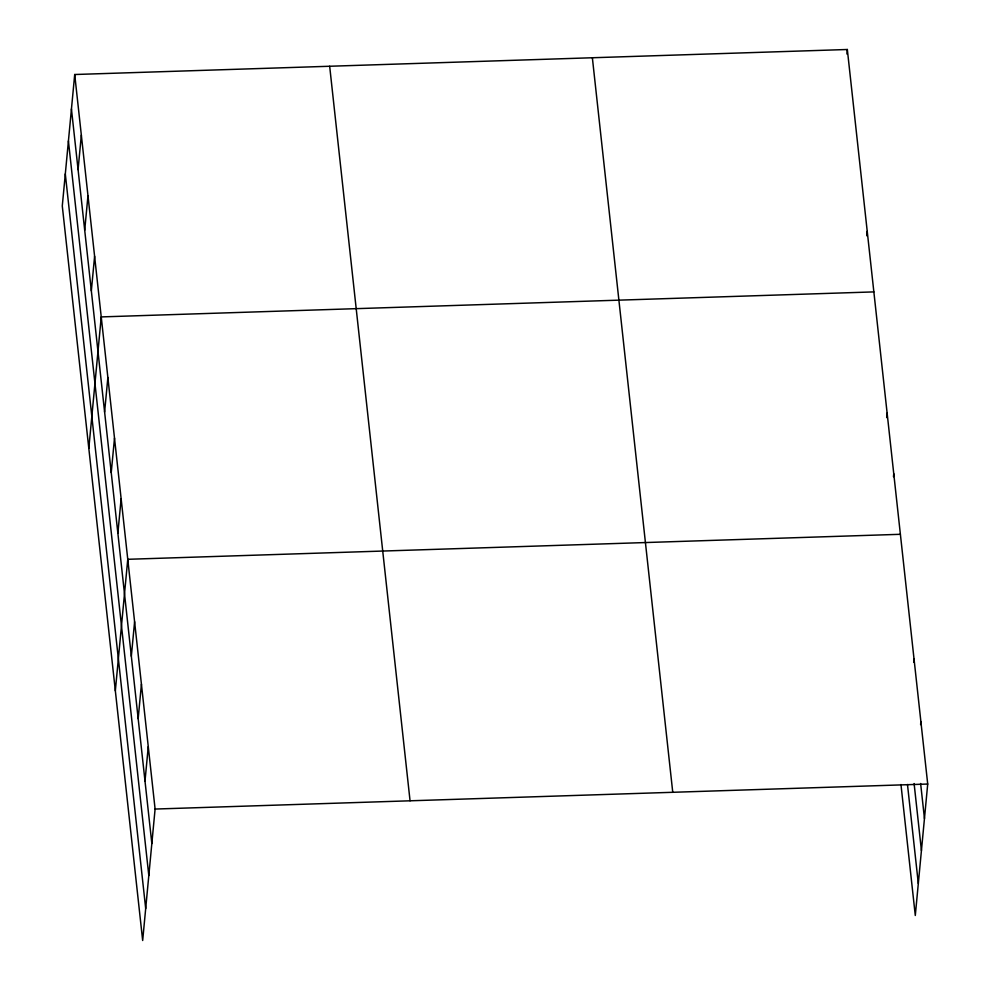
<?xml version="1.0" encoding="UTF-8"?>
<svg xmlns="http://www.w3.org/2000/svg" width="990" height="990" viewBox="0 0 990 990"><rect width="100%" height="100%" fill="white"/><g stroke="black" fill="none" stroke-linecap="round" stroke-linejoin="round"><path stroke-width="1.49" d="M74.708 74.51L62.283 205.957L142.671 940.5L155.096 809.053L74.708 74.51L847.329 49.5L927.717 784.043L915.292 915.49L900.962 784.526M78.074 169.599L81.341 135.11M84.707 230.2L87.974 195.711M91.34 290.8L94.607 256.311M88.815 448.359L101.24 316.911L873.861 291.901M104.606 412.001L107.873 377.512M111.239 472.601L114.506 438.1M117.872 533.202L121.126 498.7M115.335 690.76L127.76 559.3L900.38 534.303M131.336 656.234L134.603 621.745M138.167 718.678L141.434 684.177M144.998 781.11L148.265 746.621M846.908 54.005L847.329 49.5M866.795 235.806L867.228 231.301M886.693 417.594L887.127 413.102M893.475 476.697L893.76 473.703M913.77 662.174L914.055 659.179M920.601 724.606L920.886 721.611M155.096 809.053L927.717 784.043M920.626 783.523L924.462 818.544M914.104 783.535L921.43 850.534M907.484 784.513L918.312 883.501M592.366 57.754L672.755 792.297M329.67 66.256L410.058 800.799M71.441 108.999L151.841 843.554M68.421 141.001L148.809 875.544M65.303 173.955L145.691 908.511"/></g></svg>
